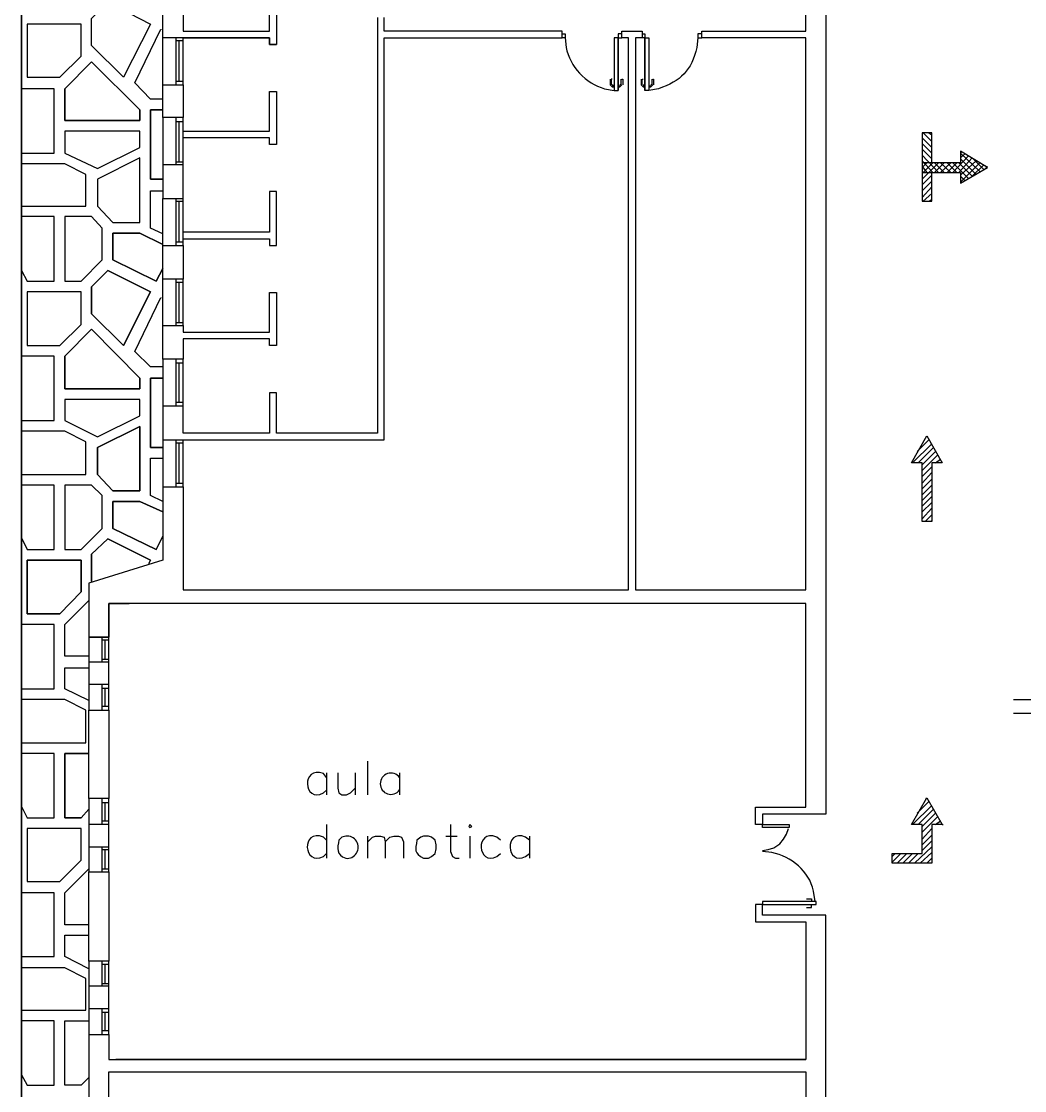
# Model space of a CAD drawing. Header units: millimetres. Extents: x 2592 to 5194, y 1172 to 2359.
# Drawn here: x 2597.704 to 2598.572, y 1176.323 to 1177.249 of the extents above; entities that cross this region are included whole.
import ezdxf

# ---------------------------------------------------------------- set-up
doc = ezdxf.new("R2010")
doc.units = ezdxf.units.MM
doc.layers.add('PDF _Geometria', color=7, linetype='Continuous')

msp = doc.modelspace()

# ---------------------------------------------------------------- linework, layer by layer
at = {"layer": 'PDF _Geometria', "color": 8, "lineweight": 25, "true_color": 0x808080}
for points in [[(2597.82775, 1180.48904), (2597.70358, 1180.48904), (2597.70358, 1175.43154), (2598.30192, 1175.43154)], [(2597.82608, 1177.18154), (2597.81525, 1177.18154), (2597.80192, 1177.19571), (2597.82442, 1177.24238)], [(2597.82608, 1177.24154), (2597.82525, 1177.24238)], [(2597.70358, 1177.13488), (2597.73192, 1177.13488), (2597.73192, 1177.19071), (2597.70358, 1177.19071)], [(2597.82608, 1177.11238), (2597.81525, 1177.11238), (2597.81525, 1177.17238), (2597.82608, 1177.17238)], [(2597.70358, 1177.08904), (2597.75942, 1177.08904), (2597.75942, 1177.11654), (2597.74108, 1177.12571), (2597.70358, 1177.12571)], [(2597.82608, 1177.06488), (2597.81525, 1177.06988), (2597.81525, 1177.10238), (2597.82608, 1177.10238)], [(2597.70358, 1177.03321), (2597.70858, 1177.02404), (2597.73192, 1177.02404), (2597.73192, 1177.07988), (2597.70358, 1177.07988)], [(2597.82608, 1177.03488), (2597.82025, 1177.02404), (2597.78275, 1177.04238), (2597.78275, 1177.06571), (2597.80608, 1177.06571), (2597.82608, 1177.05571)], [(2597.82608, 1176.94988), (2597.81525, 1176.94988), (2597.80192, 1176.96321), (2597.82442, 1177.00988)], [(2597.82608, 1177.00904), (2597.82525, 1177.00988)], [(2597.70358, 1176.90321), (2597.73192, 1176.90321), (2597.73192, 1176.95904), (2597.70358, 1176.95904)], [(2597.82608, 1176.87988), (2597.81525, 1176.87988), (2597.81525, 1176.93988), (2597.82608, 1176.93988)], [(2597.70358, 1176.85654), (2597.75942, 1176.85654), (2597.75942, 1176.88488), (2597.74108, 1176.89404), (2597.70358, 1176.89404)], [(2597.82608, 1176.83321), (2597.81525, 1176.83821), (2597.81525, 1176.87071), (2597.82608, 1176.87071)], [(2597.70358, 1176.80154), (2597.70858, 1176.79154), (2597.73192, 1176.79154), (2597.73192, 1176.84738), (2597.70358, 1176.84738)], [(2597.82608, 1176.80321), (2597.82025, 1176.79154), (2597.78275, 1176.80988), (2597.78275, 1176.83321), (2597.80608, 1176.83321), (2597.82608, 1176.82404)], [(2597.76525, 1176.76321), (2597.76442, 1176.76404), (2597.76442, 1176.78738), (2597.77858, 1176.80071), (2597.81525, 1176.78238), (2597.81358, 1176.77904)], [(2597.76192, 1176.69904), (2597.74108, 1176.69904), (2597.74108, 1176.72654), (2597.76192, 1176.74738)], [(2597.70358, 1176.67071), (2597.73192, 1176.67071), (2597.73192, 1176.72654), (2597.70358, 1176.72654)], [(2597.76192, 1176.66071), (2597.74108, 1176.67071), (2597.74108, 1176.68904), (2597.76192, 1176.68904)], [(2597.70358, 1176.62404), (2597.75942, 1176.62404), (2597.75942, 1176.65238), (2597.74108, 1176.66154), (2597.70358, 1176.66154)], [(2597.70358, 1176.56904), (2597.70858, 1176.55904), (2597.73192, 1176.55904), (2597.73192, 1176.61488), (2597.70358, 1176.61488)], [(2597.76192, 1176.56654), (2597.75525, 1176.55904), (2597.74108, 1176.55904), (2597.74108, 1176.61488), (2597.76192, 1176.61488)], [(2597.76192, 1176.46654), (2597.74108, 1176.46654), (2597.74108, 1176.49404), (2597.76192, 1176.51488)], [(2597.70358, 1176.43904), (2597.73192, 1176.43904), (2597.73192, 1176.49404), (2597.70358, 1176.49404)], [(2597.76192, 1176.42821), (2597.74108, 1176.43904), (2597.74108, 1176.45738), (2597.76192, 1176.45738)], [(2597.70358, 1176.39238), (2597.75942, 1176.39238), (2597.75942, 1176.41988), (2597.74108, 1176.42904), (2597.70358, 1176.42904)], [(2597.70358, 1176.33654), (2597.70858, 1176.32738), (2597.73192, 1176.32738), (2597.73192, 1176.38321), (2597.70358, 1176.38321)], [(2597.76192, 1176.33404), (2597.75525, 1176.32738), (2597.74108, 1176.32738), (2597.74108, 1176.38321), (2597.76192, 1176.38321)]]:
    msp.add_lwpolyline(points, dxfattribs=at)
at = {"layer": 'PDF _Geometria', "color": 253, "lineweight": 25, "true_color": 0x999999}
for points in [[(2598.30192, 1175.24488), (2598.32192, 1175.24488), (2598.32192, 1175.19904), (2598.30775, 1175.19904), (2598.30192, 1175.20154), (2598.30192, 1175.43154), (2597.70358, 1175.43154), (2597.70358, 1179.37654)], [(2597.82608, 1177.18154), (2597.81525, 1177.18154), (2597.80192, 1177.19571), (2597.82442, 1177.24238)], [(2597.70358, 1177.13488), (2597.73192, 1177.13488), (2597.73192, 1177.19071), (2597.70358, 1177.19071)], [(2597.82608, 1177.17238), (2597.81525, 1177.17238), (2597.81525, 1177.11238), (2597.82608, 1177.11238)], [(2597.70358, 1177.08904), (2597.75942, 1177.08904), (2597.75942, 1177.11654), (2597.74108, 1177.12571), (2597.70358, 1177.12571)], [(2597.82608, 1177.06488), (2597.81525, 1177.06988), (2597.81525, 1177.10238), (2597.82608, 1177.10238)], [(2597.70358, 1177.03321), (2597.70858, 1177.02404), (2597.73192, 1177.02404), (2597.73192, 1177.07988), (2597.70358, 1177.07988)], [(2597.82608, 1177.05571), (2597.80608, 1177.06571), (2597.78275, 1177.06571), (2597.78275, 1177.04238), (2597.82025, 1177.02404), (2597.82608, 1177.03488)], [(2597.82608, 1176.94988), (2597.81525, 1176.94988), (2597.80192, 1176.96321), (2597.82442, 1177.00988)], [(2597.70358, 1176.90321), (2597.73192, 1176.90321), (2597.73192, 1176.95904), (2597.70358, 1176.95904)], [(2597.82608, 1176.93988), (2597.81525, 1176.93988), (2597.81525, 1176.87988), (2597.82608, 1176.87988)], [(2597.70358, 1176.85654), (2597.75942, 1176.85654), (2597.75942, 1176.88488), (2597.74108, 1176.89404), (2597.70358, 1176.89404)], [(2597.82608, 1176.83321), (2597.81525, 1176.83821), (2597.81525, 1176.87071), (2597.82608, 1176.87071)], [(2597.70358, 1176.80154), (2597.70858, 1176.79154), (2597.73192, 1176.79154), (2597.73192, 1176.84738), (2597.70358, 1176.84738)], [(2597.82608, 1176.82404), (2597.80608, 1176.83321), (2597.78275, 1176.83321), (2597.78275, 1176.80988), (2597.82025, 1176.79154), (2597.82608, 1176.80321)], [(2597.81525, 1176.78238), (2597.77858, 1176.80071), (2597.76442, 1176.78738), (2597.76442, 1176.76404)], [(2597.76192, 1176.69904), (2597.74108, 1176.69904), (2597.74108, 1176.72654), (2597.76192, 1176.74738)], [(2597.70358, 1176.67071), (2597.73192, 1176.67071), (2597.73192, 1176.72654), (2597.70358, 1176.72654)], [(2597.76192, 1176.66071), (2597.74108, 1176.67071), (2597.74108, 1176.68904), (2597.76192, 1176.68904)], [(2597.70358, 1176.62404), (2597.75942, 1176.62404), (2597.75942, 1176.65238), (2597.74108, 1176.66154), (2597.70358, 1176.66154)], [(2597.70358, 1176.56904), (2597.70858, 1176.55904), (2597.73192, 1176.55904), (2597.73192, 1176.61488), (2597.70358, 1176.61488)], [(2597.76192, 1176.61488), (2597.74108, 1176.61488), (2597.74108, 1176.55904), (2597.75525, 1176.55904), (2597.76192, 1176.56654)], [(2597.76192, 1176.46654), (2597.74108, 1176.46654), (2597.74108, 1176.49404), (2597.76192, 1176.51488)], [(2597.70358, 1176.43904), (2597.73192, 1176.43904), (2597.73192, 1176.49404), (2597.70358, 1176.49404)], [(2597.76192, 1176.42821), (2597.74108, 1176.43904), (2597.74108, 1176.45738), (2597.76192, 1176.45738)], [(2597.70358, 1176.39238), (2597.75942, 1176.39238), (2597.75942, 1176.41988), (2597.74108, 1176.42904), (2597.70358, 1176.42904)], [(2597.70358, 1176.33654), (2597.70858, 1176.32738), (2597.73192, 1176.32738), (2597.73192, 1176.38321), (2597.70358, 1176.38321)], [(2597.76192, 1176.33404), (2597.75525, 1176.32738), (2597.74108, 1176.32738), (2597.74108, 1176.38321), (2597.76192, 1176.38321)]]:
    msp.add_lwpolyline(points, dxfattribs=at)
at = {"layer": 'PDF _Geometria', "color": 253, "lineweight": 0, "true_color": 0x999999}
msp.add_lwpolyline([(2597.70358, 1179.37654), (2597.70358, 1178.05404), (2597.70358, 1176.19821), (2597.70358, 1175.43154), (2598.30192, 1175.43154), (2598.30192, 1175.20154), (2597.70358, 1175.20154), (2597.70358, 1173.16404), (2598.14692, 1173.16404), (2598.14692, 1172.93154), (2598.84358, 1172.93154), (2598.84358, 1173.16404)], dxfattribs=at)
at = {"layer": 'PDF _Geometria', "color": 8, "lineweight": 0, "true_color": 0x808080}
msp.add_lwpolyline([(2597.70358, 1179.37654), (2597.70358, 1176.19821), (2597.70358, 1175.43154), (2598.30192, 1175.43154)], dxfattribs=at)
at = {"layer": 'PDF _Geometria', "lineweight": 25}
for points in [[(2598.40025, 1177.36571), (2598.40025, 1176.56238), (2598.34525, 1176.56238), (2598.34525, 1176.55321), (2598.33942, 1176.55321), (2598.33942, 1176.56821), (2598.38275, 1176.56821), (2598.38275, 1176.74488), (2597.84608, 1176.74488), (2597.77942, 1176.74488), (2597.79692, 1176.74488)], [(2597.82608, 1176.88654), (2597.82608, 1176.84571), (2597.84358, 1176.84571), (2597.84358, 1176.75654), (2598.22942, 1176.75654), (2598.22942, 1177.23488), (2598.22358, 1177.23488), (2598.22358, 1177.24071), (2598.24108, 1177.24071), (2598.24108, 1177.23488), (2598.23525, 1177.23488), (2598.23525, 1176.75654), (2598.38275, 1176.75654), (2598.38275, 1177.23488), (2598.29275, 1177.23488), (2598.29275, 1177.24071), (2598.38275, 1177.24071), (2598.38275, 1177.36571)], [(2597.84358, 1177.23488), (2597.91858, 1177.23488), (2597.84358, 1177.23488), (2597.82608, 1177.23488), (2597.82608, 1177.26404), (2597.84358, 1177.26404), (2597.84358, 1177.24071), (2597.91858, 1177.24071), (2597.91858, 1177.27571), (2597.92442, 1177.27571), (2597.92442, 1177.22904)], [(2597.82608, 1176.95654), (2597.82608, 1176.98571), (2597.84358, 1176.98571), (2597.84358, 1176.97988), (2597.91858, 1176.97988), (2597.91858, 1177.01404), (2597.92442, 1177.01404), (2597.92442, 1176.96821), (2597.91858, 1176.96821), (2597.91858, 1176.97404), (2597.84358, 1176.97404), (2597.84358, 1176.95654), (2597.82608, 1176.95654), (2597.82608, 1176.91571), (2597.82608, 1176.88654), (2597.84358, 1176.88654), (2598.01775, 1176.88654), (2598.01775, 1177.23488), (2598.17192, 1177.23488), (2598.17192, 1177.24071), (2598.01775, 1177.24071), (2598.01775, 1177.25238)], [(2598.01192, 1177.25238), (2598.01192, 1177.24071), (2598.01192, 1176.89238), (2597.92442, 1176.89238), (2597.92442, 1176.92738), (2597.91858, 1176.92738), (2597.91858, 1176.89238), (2597.84358, 1176.89238), (2597.84358, 1176.91571), (2597.82608, 1176.91571)], [(2597.82608, 1177.24154), (2597.82525, 1177.24238)], [(2597.82608, 1177.16571), (2597.82608, 1177.19404), (2597.82608, 1177.23488)], [(2597.82608, 1177.19404), (2597.84358, 1177.19404), (2597.84358, 1177.16571), (2597.82608, 1177.16571), (2597.82608, 1177.12488), (2597.82608, 1177.09571), (2597.84358, 1177.09571), (2597.84358, 1177.12488), (2597.82608, 1177.12488)], [(2597.84358, 1177.15404), (2597.91858, 1177.15404), (2597.91858, 1177.18821), (2597.92442, 1177.18821), (2597.92442, 1177.14238), (2597.91858, 1177.14238), (2597.91858, 1177.14821), (2597.84358, 1177.14821)], [(2597.84358, 1177.06071), (2597.91858, 1177.06071), (2597.91858, 1177.05488), (2597.92442, 1177.05488), (2597.92442, 1177.10154), (2597.91858, 1177.10154), (2597.91858, 1177.06654), (2597.84358, 1177.06654)], [(2597.82608, 1177.05488), (2597.84358, 1177.05488), (2597.84358, 1177.02571), (2597.82608, 1177.02571), (2597.82608, 1177.05488), (2597.82608, 1177.09571)], [(2597.82608, 1176.98571), (2597.82608, 1177.02571)], [(2597.82608, 1177.00904), (2597.82525, 1177.00988)], [(2597.82608, 1176.84571), (2597.82608, 1176.78238), (2597.76192, 1176.76238), (2597.76192, 1176.71571), (2597.76192, 1176.69404), (2597.76192, 1176.65238), (2597.77942, 1176.65238), (2597.77942, 1176.57571), (2597.76192, 1176.57571), (2597.76192, 1176.55321), (2597.76192, 1176.51238), (2597.77942, 1176.51238), (2597.77942, 1176.43488), (2597.76192, 1176.43488), (2597.76192, 1176.41321), (2597.76192, 1176.39404), (2597.77942, 1176.39404), (2597.77942, 1176.41321), (2597.76192, 1176.41321)], [(2597.81525, 1176.78238), (2597.81358, 1176.77904)], [(2597.76525, 1176.76321), (2597.76442, 1176.76404)], [(2597.76192, 1176.71571), (2597.77942, 1176.71571), (2597.76192, 1176.71571)], [(2597.76192, 1176.67488), (2597.77942, 1176.67488), (2597.77942, 1176.69404), (2597.76192, 1176.69404)], [(2598.56275, 1176.66154), (2598.59275, 1176.66154)], [(2597.76192, 1176.57571), (2597.76192, 1176.65238)], [(2598.56275, 1176.64988), (2598.59275, 1176.64988)], [(2598.00358, 1176.57904), (2598.00358, 1176.60821)], [(2597.96775, 1176.59404), (2597.96525, 1176.59738)], [(2597.96775, 1176.59821), (2597.96775, 1176.57904)], [(2597.97775, 1176.59821), (2597.97775, 1176.58488), (2597.97858, 1176.58071), (2597.98108, 1176.57904), (2597.98525, 1176.57904), (2597.98858, 1176.58071), (2597.99275, 1176.58488)], [(2597.99275, 1176.59821), (2597.99275, 1176.57904)], [(2598.03108, 1176.59821), (2598.03108, 1176.57904)], [(2597.96525, 1176.58071), (2597.96775, 1176.58321)], [(2597.76192, 1176.53404), (2597.77942, 1176.53404), (2597.77942, 1176.55321), (2597.76192, 1176.55321)], [(2597.96775, 1176.55321), (2597.96775, 1176.52404)], [(2598.07525, 1176.55321), (2598.07525, 1176.52988), (2598.07692, 1176.52571), (2598.07942, 1176.52404), (2598.08275, 1176.52404)], [(2597.96775, 1176.53988), (2597.96525, 1176.54238)], [(2598.00358, 1176.52404), (2598.00358, 1176.54321)], [(2598.00358, 1176.53821), (2598.00775, 1176.54238), (2598.01025, 1176.54321), (2598.01442, 1176.54321), (2598.01775, 1176.54238), (2598.01858, 1176.53821), (2598.01858, 1176.52404)], [(2598.01858, 1176.53821), (2598.02275, 1176.54238), (2598.02608, 1176.54321), (2598.03025, 1176.54321), (2598.03275, 1176.54238), (2598.03442, 1176.53821), (2598.03442, 1176.52404)], [(2598.05192, 1176.52404), (2598.05608, 1176.52404), (2598.05858, 1176.52571), (2598.06192, 1176.52821), (2598.06275, 1176.53238), (2598.06275, 1176.53571), (2598.06192, 1176.53988), (2598.05858, 1176.54238), (2598.05608, 1176.54321), (2598.05192, 1176.54321), (2598.04942, 1176.54238), (2598.04608, 1176.53988)], [(2598.07108, 1176.54321), (2598.08108, 1176.54321)], [(2598.09192, 1176.54321), (2598.09192, 1176.52404)], [(2598.11858, 1176.53988), (2598.11525, 1176.54238)], [(2598.14358, 1176.53988), (2598.14025, 1176.54238)], [(2598.14358, 1176.54321), (2598.14358, 1176.52404)], [(2597.96525, 1176.52571), (2597.96775, 1176.52821)], [(2598.11525, 1176.52571), (2598.11858, 1176.52821)], [(2598.14025, 1176.52571), (2598.14358, 1176.52821)], [(2597.76192, 1176.43488), (2597.76192, 1176.51238)], [(2597.76192, 1176.37154), (2597.76192, 1176.29488), (2597.77942, 1176.29488), (2597.77942, 1176.33904), (2598.38275, 1176.33904), (2598.38275, 1176.23988), (2598.33942, 1176.23988), (2598.33942, 1176.22571), (2598.34525, 1176.22571), (2598.34525, 1176.23404), (2598.40025, 1176.23404), (2598.40025, 1176.47488), (2598.34525, 1176.47488), (2598.34525, 1176.48404), (2598.33942, 1176.48404), (2598.33942, 1176.46904), (2598.38275, 1176.46904), (2598.38275, 1176.34988)], [(2597.76192, 1176.39404), (2597.76192, 1176.37154), (2597.77942, 1176.37154), (2597.77942, 1176.34988), (2598.38275, 1176.34988), (2597.78525, 1176.34988)]]:
    msp.add_lwpolyline(points, dxfattribs=at)
at = {"layer": 'PDF _Geometria', "lineweight": 0}
msp.add_lwpolyline([(2597.76192, 1176.29488), (2597.76192, 1176.37154), (2597.76192, 1176.39404), (2597.76192, 1176.43488), (2597.76192, 1176.51238), (2597.76192, 1176.57571), (2597.76192, 1176.65238), (2597.76192, 1176.71571), (2597.76192, 1176.76238), (2597.82608, 1176.78238), (2597.82608, 1176.84571), (2597.82608, 1176.88654), (2597.82608, 1176.98571), (2597.82608, 1177.02571), (2597.82608, 1177.05488), (2597.82608, 1177.09571), (2597.82608, 1177.12488), (2597.82608, 1177.16571), (2597.82608, 1177.26404)], dxfattribs=at)
at = {"layer": 'PDF _Geometria', "color": 253, "lineweight": 25, "true_color": 0x999999}
for points in [[(2597.76442, 1177.25154), (2597.77858, 1177.26571), (2597.81525, 1177.24654), (2597.79192, 1177.20071), (2597.76442, 1177.22821)], [(2597.75525, 1177.21904), (2597.75525, 1177.24654), (2597.70858, 1177.24654), (2597.70858, 1177.20071), (2597.73692, 1177.20071)], [(2597.76442, 1177.21404), (2597.80608, 1177.17238), (2597.80608, 1177.16321), (2597.74108, 1177.16321), (2597.74108, 1177.19071)], [(2597.74108, 1177.15404), (2597.74108, 1177.13488), (2597.76942, 1177.12154), (2597.80608, 1177.13988), (2597.80608, 1177.15404)], [(2597.76942, 1177.08904), (2597.78275, 1177.07488), (2597.80608, 1177.07488), (2597.80608, 1177.13071), (2597.76942, 1177.11238)], [(2597.74108, 1177.02404), (2597.75525, 1177.02404), (2597.77358, 1177.04238), (2597.77358, 1177.06988), (2597.76442, 1177.07988), (2597.74108, 1177.07988)], [(2597.76442, 1177.01904), (2597.76442, 1176.99571), (2597.79192, 1176.96821), (2597.81525, 1177.01488), (2597.77858, 1177.03321)], [(2597.75525, 1176.98654), (2597.75525, 1177.01488), (2597.70858, 1177.01488), (2597.70858, 1176.96821), (2597.73692, 1176.96821)], [(2597.76442, 1176.98238), (2597.80608, 1176.93988), (2597.80608, 1176.93071), (2597.74108, 1176.93071), (2597.74108, 1176.95904)], [(2597.74108, 1176.90321), (2597.76942, 1176.88904), (2597.80608, 1176.90738), (2597.80608, 1176.92154), (2597.74108, 1176.92154)], [(2597.76942, 1176.87988), (2597.80608, 1176.89821), (2597.80608, 1176.84238), (2597.78275, 1176.84238), (2597.76942, 1176.85654)], [(2597.74108, 1176.79154), (2597.75525, 1176.79154), (2597.77358, 1176.80988), (2597.77358, 1176.83821), (2597.76442, 1176.84738), (2597.74108, 1176.84738)], [(2597.70858, 1176.78238), (2597.75525, 1176.78238), (2597.75525, 1176.75488), (2597.73692, 1176.73571), (2597.70858, 1176.73571)], [(2597.75525, 1176.52238), (2597.75525, 1176.54988), (2597.70858, 1176.54988), (2597.70858, 1176.50404), (2597.73692, 1176.50404)]]:
    msp.add_lwpolyline(points, close=True, dxfattribs=at)
at = {"layer": 'PDF _Geometria', "color": 8, "lineweight": 25, "true_color": 0x808080}
for points in [[(2597.77858, 1177.26571), (2597.81525, 1177.24654), (2597.79192, 1177.20071), (2597.76442, 1177.22821), (2597.76442, 1177.25154)], [(2597.75525, 1177.21904), (2597.75525, 1177.24654), (2597.70858, 1177.24654), (2597.70858, 1177.20071), (2597.73692, 1177.20071)], [(2597.76442, 1177.21404), (2597.74108, 1177.19071), (2597.74108, 1177.16321), (2597.80608, 1177.16321), (2597.80608, 1177.17238)], [(2597.80608, 1177.13988), (2597.80608, 1177.15404), (2597.74108, 1177.15404), (2597.74108, 1177.13488), (2597.76942, 1177.12154)], [(2597.76942, 1177.08904), (2597.78275, 1177.07488), (2597.80608, 1177.07488), (2597.80608, 1177.13071), (2597.76942, 1177.11238)], [(2597.74108, 1177.02404), (2597.75525, 1177.02404), (2597.77358, 1177.04238), (2597.77358, 1177.06988), (2597.76442, 1177.07988), (2597.74108, 1177.07988)], [(2597.77858, 1177.03321), (2597.81525, 1177.01488), (2597.79192, 1176.96821), (2597.76442, 1176.99571), (2597.76442, 1177.01904)], [(2597.75525, 1176.98654), (2597.75525, 1177.01488), (2597.70858, 1177.01488), (2597.70858, 1176.96821), (2597.73692, 1176.96821)], [(2597.76442, 1176.98238), (2597.74108, 1176.95904), (2597.74108, 1176.93071), (2597.80608, 1176.93071), (2597.80608, 1176.93988)], [(2597.80608, 1176.90738), (2597.80608, 1176.92154), (2597.74108, 1176.92154), (2597.74108, 1176.90321), (2597.76942, 1176.88904)], [(2597.76942, 1176.85654), (2597.78275, 1176.84238), (2597.80608, 1176.84238), (2597.80608, 1176.89821), (2597.76942, 1176.87988)], [(2597.74108, 1176.79154), (2597.75525, 1176.79154), (2597.77358, 1176.80988), (2597.77358, 1176.83821), (2597.76442, 1176.84738), (2597.74108, 1176.84738)], [(2597.75525, 1176.75488), (2597.75525, 1176.78238), (2597.70858, 1176.78238), (2597.70858, 1176.73571), (2597.73692, 1176.73571)], [(2597.75525, 1176.52238), (2597.75525, 1176.54988), (2597.70858, 1176.54988), (2597.70858, 1176.50404), (2597.73692, 1176.50404)]]:
    msp.add_lwpolyline(points, close=True, dxfattribs=at)
at = {"layer": 'PDF _Geometria', "color": 4, "lineweight": 25}
for points in [[(2598.17192, 1177.23821), (2598.17442, 1177.23821), (2598.17442, 1177.23488), (2598.17192, 1177.23488)], [(2598.22358, 1177.23821), (2598.22025, 1177.23821), (2598.22025, 1177.23488), (2598.21692, 1177.23488), (2598.21692, 1177.18904), (2598.22025, 1177.18904)], [(2598.24108, 1177.23821), (2598.24358, 1177.23821), (2598.24358, 1177.23488), (2598.24692, 1177.23488), (2598.24692, 1177.18904), (2598.24358, 1177.18904)], [(2598.29275, 1177.23821), (2598.28942, 1177.23821), (2598.28942, 1177.23488), (2598.29275, 1177.23488)], [(2597.83775, 1177.19404), (2597.83775, 1177.23488)], [(2597.83775, 1177.23238), (2597.84358, 1177.23238)], [(2597.84025, 1177.19738), (2597.84025, 1177.23238)], [(2597.84358, 1177.19404), (2597.84358, 1177.23488)], [(2598.17442, 1177.23488), (2598.17525, 1177.22654)], [(2598.22025, 1177.23488), (2598.22025, 1177.18904), (2598.22025, 1177.23488)], [(2598.22025, 1177.23488), (2598.22358, 1177.23488)], [(2598.24358, 1177.23488), (2598.24108, 1177.23488)], [(2598.24358, 1177.23488), (2598.24358, 1177.18904), (2598.24358, 1177.23488)], [(2598.28942, 1177.23488), (2598.28858, 1177.22654)], [(2598.21358, 1177.19904), (2598.21358, 1177.19404), (2598.21525, 1177.19238), (2598.21692, 1177.19238)], [(2598.21525, 1177.19904), (2598.21442, 1177.19904), (2598.21442, 1177.19404)], [(2598.22275, 1177.19904), (2598.22275, 1177.19404), (2598.22192, 1177.19404)], [(2598.22358, 1177.19904), (2598.22442, 1177.19904), (2598.22442, 1177.19404)], [(2598.24025, 1177.19904), (2598.24025, 1177.19404), (2598.24192, 1177.19238), (2598.24358, 1177.19238)], [(2598.24108, 1177.19404), (2598.24108, 1177.19904), (2598.24192, 1177.19904)], [(2598.24942, 1177.19904), (2598.24942, 1177.19404), (2598.24858, 1177.19404)], [(2598.25025, 1177.19904), (2598.25108, 1177.19904), (2598.25108, 1177.19404)], [(2597.83775, 1177.19738), (2597.84358, 1177.19738)], [(2598.20858, 1177.19071), (2598.21692, 1177.18904)], [(2598.21525, 1177.19404), (2598.21608, 1177.19404)], [(2598.21692, 1177.19321), (2598.21525, 1177.19321)], [(2598.22025, 1177.19238), (2598.22192, 1177.19238), (2598.22358, 1177.19404)], [(2598.22025, 1177.19321), (2598.22192, 1177.19321)], [(2598.24192, 1177.19404), (2598.24275, 1177.19404)], [(2598.24358, 1177.19321), (2598.24192, 1177.19321)], [(2598.24692, 1177.19238), (2598.24858, 1177.19238), (2598.25025, 1177.19404)], [(2598.24692, 1177.19321), (2598.24858, 1177.19321)], [(2598.25525, 1177.19071), (2598.24692, 1177.18904)], [(2597.83775, 1177.12488), (2597.83775, 1177.16571)], [(2597.83775, 1177.16238), (2597.84358, 1177.16238)], [(2597.84025, 1177.12738), (2597.84025, 1177.16238)], [(2597.84358, 1177.12488), (2597.84358, 1177.16571)], [(2597.83775, 1177.12738), (2597.84358, 1177.12738)], [(2597.83775, 1177.05488), (2597.83775, 1177.09571)], [(2597.83775, 1177.09321), (2597.84358, 1177.09321)], [(2597.84025, 1177.05821), (2597.84025, 1177.09321)], [(2597.84358, 1177.05488), (2597.84358, 1177.09571)], [(2597.83775, 1177.05821), (2597.84358, 1177.05821)], [(2597.83775, 1176.98571), (2597.83775, 1177.02571)], [(2597.83775, 1177.02321), (2597.84358, 1177.02321)], [(2597.84025, 1176.98821), (2597.84025, 1177.02321)], [(2597.84358, 1176.98571), (2597.84358, 1177.02571)], [(2597.83775, 1176.98821), (2597.84358, 1176.98821)], [(2597.83775, 1176.91571), (2597.83775, 1176.95654)], [(2597.83775, 1176.95321), (2597.84358, 1176.95321)], [(2597.84025, 1176.91904), (2597.84025, 1176.95321)], [(2597.84358, 1176.91571), (2597.84358, 1176.95654)], [(2597.83775, 1176.91904), (2597.84358, 1176.91904)], [(2597.83775, 1176.84571), (2597.83775, 1176.88654)], [(2597.83775, 1176.88404), (2597.84358, 1176.88404)], [(2597.84025, 1176.84904), (2597.84025, 1176.88404)], [(2597.84358, 1176.84571), (2597.84358, 1176.88654)], [(2597.83775, 1176.84904), (2597.84358, 1176.84904)], [(2597.77358, 1176.69404), (2597.77358, 1176.71571)], [(2597.77358, 1176.71321), (2597.77942, 1176.71321)], [(2597.77608, 1176.69654), (2597.77608, 1176.71321)], [(2597.77942, 1176.69404), (2597.77942, 1176.71571)], [(2597.77358, 1176.69654), (2597.77942, 1176.69654)], [(2597.77358, 1176.65238), (2597.77358, 1176.67488)], [(2597.77358, 1176.67154), (2597.77942, 1176.67154)], [(2597.77608, 1176.65571), (2597.77608, 1176.67154)], [(2597.77942, 1176.65238), (2597.77942, 1176.67488)], [(2597.77358, 1176.65571), (2597.77942, 1176.65571)], [(2597.77358, 1176.55321), (2597.77358, 1176.57571)], [(2597.77358, 1176.57238), (2597.77942, 1176.57238)], [(2597.77608, 1176.55654), (2597.77608, 1176.57238)], [(2597.77942, 1176.55321), (2597.77942, 1176.57571)], [(2597.77358, 1176.55654), (2597.77942, 1176.55654)], [(2598.34525, 1176.53071), (2598.35025, 1176.53154), (2598.35525, 1176.53321), (2598.36025, 1176.53654), (2598.36358, 1176.54071), (2598.36608, 1176.54488), (2598.36775, 1176.54988)], [(2597.77358, 1176.51238), (2597.77358, 1176.53404)], [(2597.77942, 1176.51238), (2597.77942, 1176.53404)], [(2597.77358, 1176.53154), (2597.77942, 1176.53154)], [(2597.77608, 1176.51488), (2597.77608, 1176.53154)], [(2598.35358, 1176.52904), (2598.34525, 1176.52988)], [(2597.77358, 1176.51488), (2597.77942, 1176.51488)], [(2598.39108, 1176.48654), (2598.38942, 1176.49571)], [(2598.38358, 1176.48904), (2598.38775, 1176.48904), (2598.38775, 1176.48654)], [(2598.38358, 1176.48154), (2598.38775, 1176.48154), (2598.38775, 1176.48404)], [(2597.77358, 1176.41321), (2597.77358, 1176.43488)], [(2597.77358, 1176.43238), (2597.77942, 1176.43238)], [(2597.77608, 1176.41571), (2597.77608, 1176.43238)], [(2597.77942, 1176.41321), (2597.77942, 1176.43488)], [(2597.77358, 1176.41571), (2597.77942, 1176.41571)], [(2597.77358, 1176.37154), (2597.77358, 1176.39404)], [(2597.77942, 1176.37154), (2597.77942, 1176.39404)], [(2597.77358, 1176.39071), (2597.77942, 1176.39071)], [(2597.77608, 1176.37488), (2597.77608, 1176.39071)], [(2597.77358, 1176.37488), (2597.77942, 1176.37488)]]:
    msp.add_lwpolyline(points, dxfattribs=at)
at = {"layer": 'PDF _Geometria', "lineweight": 25}
for points in [[(2597.91858, 1177.23488), (2597.91858, 1177.22904), (2597.92442, 1177.22904), (2597.91858, 1177.22904)], [(2597.77942, 1176.71571), (2597.77942, 1176.74488)], [(2598.09108, 1176.55154), (2598.09192, 1176.55071), (2598.09358, 1176.55154), (2598.09192, 1176.55321)]]:
    msp.add_lwpolyline(points, close=True, dxfattribs=at)
at = {"layer": 'PDF _Geometria', "color": 3, "lineweight": 25}
for points in [[(2598.51692, 1177.11821), (2598.51692, 1177.10904), (2598.54025, 1177.12238), (2598.51692, 1177.13654), (2598.51692, 1177.12654), (2598.49192, 1177.12654), (2598.49192, 1177.15238), (2598.48358, 1177.15238), (2598.48358, 1177.11821)], [(2598.51692, 1177.12654), (2598.48358, 1177.12654), (2598.48358, 1177.09321), (2598.49192, 1177.09321), (2598.49192, 1177.11821), (2598.51692, 1177.11821), (2598.51692, 1177.10904), (2598.54025, 1177.12238), (2598.51692, 1177.13654)], [(2598.49192, 1176.86654), (2598.49192, 1176.81571), (2598.48358, 1176.81571), (2598.48358, 1176.86654), (2598.47442, 1176.86654), (2598.48775, 1176.88988), (2598.50108, 1176.86654)], [(2598.48358, 1176.52821), (2598.48358, 1176.55321), (2598.47442, 1176.55321), (2598.48775, 1176.57654), (2598.50108, 1176.55321), (2598.49192, 1176.55321), (2598.49192, 1176.51988), (2598.45775, 1176.51988), (2598.45775, 1176.52821)]]:
    msp.add_lwpolyline(points, close=True, dxfattribs=at)
for points in [[(2598.48358, 1177.14821), (2598.49192, 1177.13988)], [(2598.48442, 1177.15238), (2598.49192, 1177.14488)], [(2598.48942, 1177.15238), (2598.49192, 1177.15071)], [(2598.48358, 1177.14321), (2598.49192, 1177.13488)], [(2598.48358, 1177.13821), (2598.49192, 1177.12988)], [(2598.51692, 1177.13571), (2598.51775, 1177.13571)], [(2598.51692, 1177.13488), (2598.53358, 1177.11904)], [(2598.48358, 1177.13321), (2598.49775, 1177.11821)], [(2598.48358, 1177.12821), (2598.49275, 1177.11821)], [(2598.48358, 1177.12238), (2598.48775, 1177.12654)], [(2598.48358, 1177.11238), (2598.49775, 1177.12654)], [(2598.48358, 1177.11738), (2598.49275, 1177.12654)], [(2598.49442, 1177.11821), (2598.50275, 1177.12654)], [(2598.49442, 1177.12654), (2598.50275, 1177.11821)], [(2598.49942, 1177.11821), (2598.50858, 1177.12654)], [(2598.49942, 1177.12654), (2598.50858, 1177.11821)], [(2598.50525, 1177.11821), (2598.51358, 1177.12654)], [(2598.50525, 1177.12654), (2598.51358, 1177.11821)], [(2598.51025, 1177.11821), (2598.52358, 1177.13238)], [(2598.51025, 1177.12654), (2598.52358, 1177.11321)], [(2598.51525, 1177.11821), (2598.52692, 1177.13071), (2598.53692, 1177.12071)], [(2598.51525, 1177.12654), (2598.52692, 1177.11488), (2598.53692, 1177.12488)], [(2598.51692, 1177.13071), (2598.52025, 1177.13404)], [(2598.51692, 1177.12988), (2598.53025, 1177.11654)], [(2598.51692, 1177.11571), (2598.53025, 1177.12821)], [(2598.51775, 1177.10904), (2598.51692, 1177.10988), (2598.53358, 1177.12654)], [(2598.48358, 1177.12321), (2598.48775, 1177.11821)], [(2598.48358, 1177.10738), (2598.49192, 1177.11571)], [(2598.53858, 1177.12404), (2598.54025, 1177.12238)], [(2598.53858, 1177.12154), (2598.54025, 1177.12321)], [(2598.48358, 1177.10238), (2598.49192, 1177.11071)], [(2598.51692, 1177.11488), (2598.52025, 1177.11154)], [(2598.48358, 1177.09654), (2598.49192, 1177.10571)], [(2598.48442, 1177.09321), (2598.49192, 1177.09988)], [(2598.48942, 1177.09321), (2598.49192, 1177.09488)], [(2598.47942, 1176.87654), (2598.48942, 1176.88654)], [(2598.48692, 1176.88821), (2598.48775, 1176.88988)], [(2598.47525, 1176.86654), (2598.49192, 1176.88321)], [(2598.48025, 1176.86654), (2598.49358, 1176.87988)], [(2598.48358, 1176.86488), (2598.49525, 1176.87654)], [(2598.48358, 1176.85988), (2598.49692, 1176.87321)], [(2598.49525, 1176.86654), (2598.49942, 1176.86988)], [(2598.50108, 1176.86654), (2598.50108, 1176.86738)], [(2598.48358, 1176.85488), (2598.49192, 1176.86321)], [(2598.48358, 1176.84904), (2598.49192, 1176.85821)], [(2598.48358, 1176.84404), (2598.49192, 1176.85238)], [(2598.48358, 1176.83904), (2598.49192, 1176.84738)], [(2598.48358, 1176.83404), (2598.49192, 1176.84238)], [(2598.48358, 1176.82904), (2598.49192, 1176.83738)], [(2598.48358, 1176.82404), (2598.49192, 1176.83238)], [(2598.48358, 1176.81821), (2598.49192, 1176.82738)], [(2598.48608, 1176.81571), (2598.49192, 1176.82154)], [(2598.49108, 1176.81571), (2598.49192, 1176.81654)], [(2598.47525, 1176.55321), (2598.49192, 1176.56988)], [(2598.47942, 1176.56321), (2598.48942, 1176.57321)], [(2598.48692, 1176.57488), (2598.48775, 1176.57654)], [(2598.48025, 1176.55321), (2598.49358, 1176.56654)], [(2598.48358, 1176.55154), (2598.49525, 1176.56321)], [(2598.48358, 1176.54654), (2598.49692, 1176.55988)], [(2598.49525, 1176.55321), (2598.49942, 1176.55654)], [(2598.50108, 1176.55321), (2598.50192, 1176.55321)], [(2598.48358, 1176.54071), (2598.49192, 1176.54988)], [(2598.48358, 1176.53571), (2598.49192, 1176.54404)], [(2598.47692, 1176.51988), (2598.49192, 1176.53404)], [(2598.48358, 1176.53071), (2598.49192, 1176.53904)], [(2598.45775, 1176.52571), (2598.46025, 1176.52821)], [(2598.45775, 1176.52071), (2598.46525, 1176.52821)], [(2598.46192, 1176.51988), (2598.47025, 1176.52821)], [(2598.46692, 1176.51988), (2598.47525, 1176.52821)], [(2598.47192, 1176.51988), (2598.48025, 1176.52821)], [(2598.48192, 1176.51988), (2598.49192, 1176.52904)], [(2598.48775, 1176.51988), (2598.49192, 1176.52404)]]:
    msp.add_lwpolyline(points, dxfattribs=at)
at = {"layer": 'PDF _Geometria', "color": 4, "lineweight": 25}
for points in [[(2598.36858, 1176.55071), (2598.34525, 1176.55071), (2598.34525, 1176.55321), (2598.36858, 1176.55321)], [(2598.39192, 1176.48404), (2598.39192, 1176.48654), (2598.34525, 1176.48654), (2598.34525, 1176.48404)]]:
    msp.add_lwpolyline(points, close=True, dxfattribs=at)
at = {"layer": 'PDF _Geometria', "lineweight": 25}
msp.add_lwpolyline([(2597.98442, 1176.52404, 1.138906), (2597.98442, 1176.54321), (2597.98108, 1176.54238), (2597.97858, 1176.53988)], format="xyb", dxfattribs=at)
msp.add_arc((2598.02358, 1176.58863), 0.00925, 35.83765, 324.16235, dxfattribs=at)
at = {"layer": 'PDF _Geometria', "color": 4, "lineweight": 25}
for points in [[(2598.17525, 1177.22654), (2598.17864, 1177.20967), (2598.19208, 1177.19545), (2598.20858, 1177.19071)], [(2598.28858, 1177.22654), (2598.28385, 1177.20645), (2598.27463, 1177.19738), (2598.25525, 1177.19071)], [(2598.38942, 1176.49571), (2598.38592, 1176.51322), (2598.37028, 1176.52525), (2598.35358, 1176.52904)]]:
    msp.add_open_spline(points, degree=3, dxfattribs=at)
at = {"layer": 'PDF _Geometria', "lineweight": 25}
for points in [[(2597.96525, 1176.59738), (2597.9456, 1176.605), (2597.9476, 1176.57141), (2597.96525, 1176.58071)], [(2597.96525, 1176.54238), (2597.94532, 1176.55028), (2597.94768, 1176.51639), (2597.96525, 1176.52571)], [(2598.11525, 1176.54238), (2598.09601, 1176.5502), (2598.09854, 1176.51649), (2598.11525, 1176.52571)], [(2598.14025, 1176.54238), (2598.12101, 1176.5502), (2598.12354, 1176.51649), (2598.14025, 1176.52571)], [(2597.97858, 1176.53988), (2597.97711, 1176.5331), (2597.97626, 1176.52663), (2597.98442, 1176.52404)], [(2598.04608, 1176.53988), (2598.04474, 1176.53118), (2598.04331, 1176.52861), (2598.05192, 1176.52404)]]:
    msp.add_open_spline(points, degree=3, dxfattribs=at)

doc.saveas('drawing.dxf')
